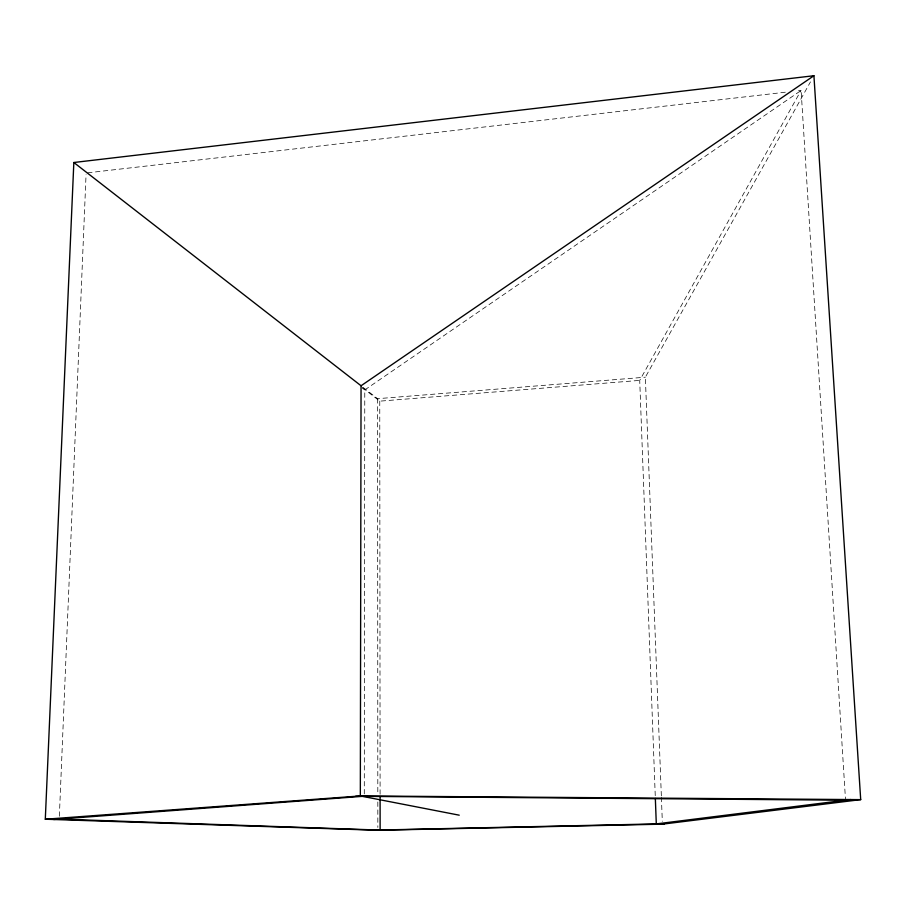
<?xml version="1.0" encoding="UTF-8"?>
<svg xmlns="http://www.w3.org/2000/svg" width="906" height="906" viewBox="0 0 906 906"><rect width="100%" height="100%" fill="white"/><g stroke="black" fill="none" stroke-linecap="round" stroke-linejoin="round"><path stroke-width="0.68" stroke-dasharray="4.53 3.4" d="M364.28 793.905L364.778 389.931L362.649 388.278M59.354 816.261L86.059 174.484M655.242 795.661L639.715 380.395L801.063 90.385L795.445 91.03M661.346 795.876L645.355 377.202L810.462 81.902M364.778 389.931L801.108 90.453L845.536 800.213M87.588 172.831L785.604 92.174M363.08 387.394L377.598 398.685L645.355 377.202M362.094 387.428L379.761 401.154L639.715 380.395M661.391 797.291L662.309 821.334M379.761 401.154L380.101 794.471M377.598 398.685L377.813 793.486M377.825 801.969L377.836 827.438"/><path stroke-width="1.36" d="M73.839 162.502L813.916 75.73L860.7 799.624L662.422 824.166L377.836 830.27L45.3 819.228L73.839 162.502L361.052 385.763L360.328 795.944L459.24 815.185M361.052 385.763L813.916 75.73M367.009 796L53.647 819.5M374.359 830.156L656.295 823.905L850.836 799.545M45.3 819.228L360.328 795.944L860.7 799.624M655.344 798.48L656.295 823.905L664.358 823.928M855.366 800.281L355.639 796.295M50.883 818.809L382.457 830.179M656.295 823.905L657.45 824.279M380.101 797.303L380.124 829.839"/></g></svg>
